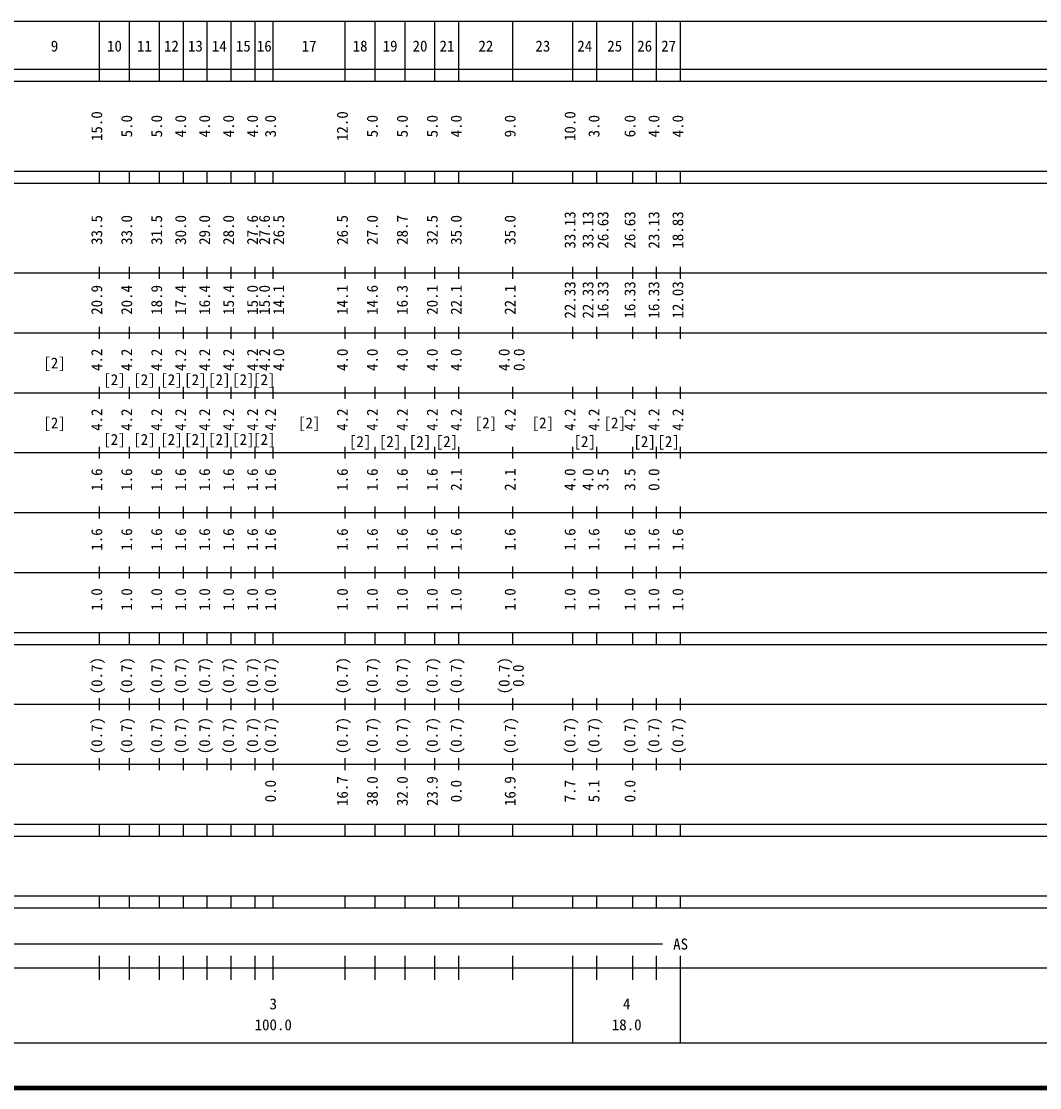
# Model space of a CAD drawing. Units: millimetres on the paper, enlarged 1000 times. Extents: x 40000 to 680000, y 20000 to 380000.
# Drawn here: x 275952 to 445934, y 20000 to 198000 of the extents above; entities that cross this region are included whole.
import ezdxf
from ezdxf.enums import TextEntityAlignment as Align

# ---------------------------------------------------------------- set-up
doc = ezdxf.new("R2010")
doc.units = ezdxf.units.MM
doc.header["$LTSCALE"] = 1000
doc.layers.add('M-TTL', color=2, linetype='Continuous', lineweight=140)
doc.layers.add('M-TTL-BAND', color=7, linetype='Continuous', lineweight=25)
doc.styles.add('ＭＳ ゴシック', font='')
doc.styles.get('ＭＳ ゴシック').set_extended_font_data('MS Gothic')

msp = doc.modelspace()

# ---------------------------------------------------------------- linework, layer by layer
at = {"layer": 'M-TTL'}
msp.add_line((40000, 20000), (680000, 20000), dxfattribs=at)
at = {"layer": 'M-TTL-BAND'}
for p, q in [((68000, 198000), (579000, 198000)), ((289000, 188000), (289000, 198000)), ((294000, 188000), (294000, 198000)), ((299000, 188000), (299000, 198000)), ((303000, 188000), (303000, 198000)), ((307000, 188000), (307000, 198000)), ((311000, 188000), (311000, 198000)), ((315000, 188000), (315000, 198000)), ((318000, 188000), (318000, 198000)), ((330000, 188000), (330000, 198000)), ((335000, 188000), (335000, 198000)), ((340000, 188000), (340000, 198000)), ((345000, 188000), (345000, 198000)), ((349000, 188000), (349000, 198000)), ((358000, 188000), (358000, 198000)), ((368000, 188000), (368000, 198000)), ((372000, 188000), (372000, 198000)), ((378000, 188000), (378000, 198000)), ((382000, 188000), (382000, 198000)), ((386000, 188000), (386000, 198000)), ((40000, 190000), (579000, 190000)), ((40000, 188000), (579000, 188000)), ((40000, 173000), (579000, 173000)), ((289000, 171000), (289000, 173000)), ((294000, 171000), (294000, 173000)), ((299000, 171000), (299000, 173000)), ((303000, 171000), (303000, 173000)), ((307000, 171000), (307000, 173000)), ((311000, 171000), (311000, 173000)), ((315000, 171000), (315000, 173000)), ((318000, 171000), (318000, 173000)), ((330000, 171000), (330000, 173000)), ((335000, 171000), (335000, 173000)), ((340000, 171000), (340000, 173000)), ((345000, 171000), (345000, 173000)), ((349000, 171000), (349000, 173000)), ((358000, 171000), (358000, 173000)), ((368000, 171000), (368000, 173000)), ((372000, 171000), (372000, 173000)), ((378000, 171000), (378000, 173000)), ((382000, 171000), (382000, 173000)), ((386000, 171000), (386000, 173000)), ((40000, 171000), (579000, 171000)), ((289000, 155000), (289000, 157000)), ((294000, 155000), (294000, 157000)), ((299000, 155000), (299000, 157000)), ((303000, 155000), (303000, 157000)), ((307000, 155000), (307000, 157000)), ((311000, 155000), (311000, 157000)), ((315000, 155000), (315000, 157000)), ((318000, 155000), (318000, 157000)), ((330000, 155000), (330000, 157000)), ((335000, 155000), (335000, 157000)), ((340000, 155000), (340000, 157000)), ((345000, 155000), (345000, 157000)), ((349000, 155000), (349000, 157000)), ((358000, 155000), (358000, 157000)), ((368000, 155000), (368000, 157000)), ((372000, 155000), (372000, 157000)), ((378000, 155000), (378000, 157000)), ((382000, 155000), (382000, 157000)), ((386000, 155000), (386000, 157000)), ((40000, 156000), (579000, 156000)), ((46000, 146000), (579000, 146000)), ((289000, 145000), (289000, 147000)), ((294000, 145000), (294000, 147000)), ((299000, 145000), (299000, 147000)), ((303000, 145000), (303000, 147000)), ((307000, 145000), (307000, 147000)), ((311000, 145000), (311000, 147000)), ((315000, 145000), (315000, 147000)), ((318000, 145000), (318000, 147000)), ((330000, 145000), (330000, 147000)), ((335000, 145000), (335000, 147000)), ((340000, 145000), (340000, 147000)), ((345000, 145000), (345000, 147000)), ((349000, 145000), (349000, 147000)), ((358000, 145000), (358000, 147000)), ((368000, 145000), (368000, 147000)), ((372000, 145000), (372000, 147000)), ((378000, 145000), (378000, 147000)), ((382000, 145000), (382000, 147000)), ((386000, 145000), (386000, 147000)), ((52000, 136000), (579000, 136000)), ((289000, 135000), (289000, 137000)), ((294000, 135000), (294000, 137000)), ((299000, 135000), (299000, 137000)), ((303000, 135000), (303000, 137000)), ((307000, 135000), (307000, 137000)), ((311000, 135000), (311000, 137000)), ((315000, 135000), (315000, 137000)), ((318000, 135000), (318000, 137000)), ((330000, 135000), (330000, 137000)), ((335000, 135000), (335000, 137000)), ((340000, 135000), (340000, 137000)), ((345000, 135000), (345000, 137000)), ((349000, 135000), (349000, 137000)), ((358000, 135000), (358000, 137000)), ((368000, 135000), (368000, 137000)), ((372000, 135000), (372000, 137000)), ((378000, 135000), (378000, 137000)), ((382000, 135000), (382000, 137000)), ((386000, 135000), (386000, 137000)), ((289000, 125000), (289000, 127000)), ((294000, 125000), (294000, 127000)), ((299000, 125000), (299000, 127000)), ((303000, 125000), (303000, 127000)), ((307000, 125000), (307000, 127000)), ((311000, 125000), (311000, 127000)), ((315000, 125000), (315000, 127000)), ((318000, 125000), (318000, 127000)), ((330000, 125000), (330000, 127000)), ((335000, 125000), (335000, 127000)), ((340000, 125000), (340000, 127000)), ((345000, 125000), (345000, 127000)), ((349000, 125000), (349000, 127000)), ((358000, 125000), (358000, 127000)), ((368000, 125000), (368000, 127000)), ((372000, 125000), (372000, 127000)), ((378000, 125000), (378000, 127000)), ((382000, 125000), (382000, 127000)), ((386000, 125000), (386000, 127000)), ((46000, 126000), (579000, 126000)), ((52000, 116000), (579000, 116000)), ((289000, 115000), (289000, 117000)), ((294000, 115000), (294000, 117000)), ((299000, 115000), (299000, 117000)), ((303000, 115000), (303000, 117000)), ((307000, 115000), (307000, 117000)), ((311000, 115000), (311000, 117000)), ((315000, 115000), (315000, 117000)), ((318000, 115000), (318000, 117000)), ((330000, 115000), (330000, 117000)), ((335000, 115000), (335000, 117000)), ((340000, 115000), (340000, 117000)), ((345000, 115000), (345000, 117000)), ((349000, 115000), (349000, 117000)), ((358000, 115000), (358000, 117000)), ((368000, 115000), (368000, 117000)), ((372000, 115000), (372000, 117000)), ((378000, 115000), (378000, 117000)), ((382000, 115000), (382000, 117000)), ((386000, 115000), (386000, 117000)), ((289000, 105000), (289000, 107000)), ((294000, 105000), (294000, 107000)), ((299000, 105000), (299000, 107000)), ((303000, 105000), (303000, 107000)), ((307000, 105000), (307000, 107000)), ((311000, 105000), (311000, 107000)), ((315000, 105000), (315000, 107000)), ((318000, 105000), (318000, 107000)), ((330000, 105000), (330000, 107000)), ((335000, 105000), (335000, 107000)), ((340000, 105000), (340000, 107000)), ((345000, 105000), (345000, 107000)), ((349000, 105000), (349000, 107000)), ((358000, 105000), (358000, 107000)), ((368000, 105000), (368000, 107000)), ((372000, 105000), (372000, 107000)), ((378000, 105000), (378000, 107000)), ((382000, 105000), (382000, 107000)), ((386000, 105000), (386000, 107000)), ((46000, 106000), (579000, 106000)), ((40000, 96000), (579000, 96000)), ((289000, 94000), (289000, 96000)), ((294000, 94000), (294000, 96000)), ((299000, 94000), (299000, 96000)), ((303000, 94000), (303000, 96000)), ((307000, 94000), (307000, 96000)), ((311000, 94000), (311000, 96000)), ((315000, 94000), (315000, 96000)), ((318000, 94000), (318000, 96000)), ((330000, 94000), (330000, 96000)), ((335000, 94000), (335000, 96000)), ((340000, 94000), (340000, 96000)), ((345000, 94000), (345000, 96000)), ((349000, 94000), (349000, 96000)), ((358000, 94000), (358000, 96000)), ((368000, 94000), (368000, 96000)), ((372000, 94000), (372000, 96000)), ((378000, 94000), (378000, 96000)), ((382000, 94000), (382000, 96000)), ((386000, 94000), (386000, 96000)), ((40000, 94000), (579000, 94000)), ((49000, 84000), (579000, 84000)), ((289000, 83000), (289000, 85000)), ((294000, 83000), (294000, 85000)), ((299000, 83000), (299000, 85000)), ((303000, 83000), (303000, 85000)), ((307000, 83000), (307000, 85000)), ((311000, 83000), (311000, 85000)), ((315000, 83000), (315000, 85000)), ((318000, 83000), (318000, 85000)), ((330000, 83000), (330000, 85000)), ((335000, 83000), (335000, 85000)), ((340000, 83000), (340000, 85000)), ((345000, 83000), (345000, 85000)), ((349000, 83000), (349000, 85000)), ((358000, 83000), (358000, 85000)), ((368000, 83000), (368000, 85000)), ((372000, 83000), (372000, 85000)), ((378000, 83000), (378000, 85000)), ((382000, 83000), (382000, 85000)), ((386000, 83000), (386000, 85000)), ((289000, 73000), (289000, 75000)), ((294000, 73000), (294000, 75000)), ((299000, 73000), (299000, 75000)), ((303000, 73000), (303000, 75000)), ((307000, 73000), (307000, 75000)), ((311000, 73000), (311000, 75000)), ((315000, 73000), (315000, 75000)), ((318000, 73000), (318000, 75000)), ((330000, 73000), (330000, 75000)), ((335000, 73000), (335000, 75000)), ((340000, 73000), (340000, 75000)), ((345000, 73000), (345000, 75000)), ((349000, 73000), (349000, 75000)), ((358000, 73000), (358000, 75000)), ((368000, 73000), (368000, 75000)), ((372000, 73000), (372000, 75000)), ((378000, 73000), (378000, 75000)), ((382000, 73000), (382000, 75000)), ((386000, 73000), (386000, 75000)), ((40000, 74000), (579000, 74000)), ((40000, 64000), (579000, 64000)), ((289000, 62000), (289000, 64000)), ((294000, 62000), (294000, 64000)), ((299000, 62000), (299000, 64000)), ((303000, 62000), (303000, 64000)), ((307000, 62000), (307000, 64000)), ((311000, 62000), (311000, 64000)), ((315000, 62000), (315000, 64000)), ((318000, 62000), (318000, 64000)), ((330000, 62000), (330000, 64000)), ((335000, 62000), (335000, 64000)), ((340000, 62000), (340000, 64000)), ((345000, 62000), (345000, 64000)), ((349000, 62000), (349000, 64000)), ((358000, 62000), (358000, 64000)), ((368000, 62000), (368000, 64000)), ((372000, 62000), (372000, 64000)), ((378000, 62000), (378000, 64000)), ((382000, 62000), (382000, 64000)), ((386000, 62000), (386000, 64000)), ((40000, 62000), (579000, 62000)), ((40000, 52000), (579000, 52000)), ((289000, 50000), (289000, 52000)), ((294000, 50000), (294000, 52000)), ((299000, 50000), (299000, 52000)), ((303000, 50000), (303000, 52000)), ((307000, 50000), (307000, 52000)), ((311000, 50000), (311000, 52000)), ((315000, 50000), (315000, 52000)), ((318000, 50000), (318000, 52000)), ((330000, 50000), (330000, 52000)), ((335000, 50000), (335000, 52000)), ((340000, 50000), (340000, 52000)), ((345000, 50000), (345000, 52000)), ((349000, 50000), (349000, 52000)), ((358000, 50000), (358000, 52000)), ((368000, 50000), (368000, 52000)), ((372000, 50000), (372000, 52000)), ((378000, 50000), (378000, 52000)), ((382000, 50000), (382000, 52000)), ((386000, 50000), (386000, 52000)), ((40000, 50000), (579000, 50000)), ((71000, 44000), (383000, 44000)), ((289000, 38000), (289000, 42000)), ((294000, 38000), (294000, 42000)), ((299000, 38000), (299000, 42000)), ((303000, 38000), (303000, 42000)), ((307000, 38000), (307000, 42000)), ((311000, 38000), (311000, 42000)), ((315000, 38000), (315000, 42000)), ((318000, 38000), (318000, 42000)), ((330000, 38000), (330000, 42000)), ((335000, 38000), (335000, 42000)), ((340000, 38000), (340000, 42000)), ((345000, 38000), (345000, 42000)), ((349000, 38000), (349000, 42000)), ((358000, 38000), (358000, 42000)), ((368000, 27500), (368000, 42000)), ((372000, 38000), (372000, 42000)), ((378000, 38000), (378000, 42000)), ((382000, 38000), (382000, 42000)), ((386000, 27500), (386000, 42000)), ((40000, 40000), (579000, 40000)), ((68000, 27500), (579000, 27500))]:
    msp.add_line(p, q, dxfattribs=at)

# ---------------------------------------------------------------- texts
at = {"layer": 'M-TTL-BAND', "style": 'ＭＳ ゴシック'}
for s, p in [('9', (281500, 192405)), ('10', (291500, 192405)), ('11', (296500, 192405)), ('12', (301000, 192405)), ('13', (305000, 192405)), ('14', (309000, 192405)), ('15', (313000, 192405)), ('16', (316500, 192405)), ('17', (324000, 192405)), ('18', (332500, 192405)), ('19', (337500, 192405)), ('20', (342500, 192405)), ('21', (347000, 192405)), ('22', (353500, 192405)), ('23', (363000, 192405)), ('24', (370000, 192405)), ('25', (375000, 192405)), ('26', (380000, 192405)), ('27', (384000, 192405)), ('[2]', (281500, 139500)), ('[2]', (291500, 136717)), ('[2]', (296500, 136717)), ('[2]', (301000, 136717)), ('[2]', (305000, 136717)), ('[2]', (309000, 136717)), ('[2]', (313000, 136717)), ('[2]', (316500, 136717)), ('[2]', (281500, 129500)), ('[2]', (324000, 129500)), ('[2]', (353500, 129500)), ('[2]', (363000, 129500)), ('[2]', (375000, 129500)), ('[2]', (291500, 126747)), ('[2]', (296500, 126747)), ('[2]', (301000, 126747)), ('[2]', (305000, 126747)), ('[2]', (309000, 126747)), ('[2]', (313000, 126747)), ('[2]', (316500, 126747)), ('[2]', (332500, 126397)), ('[2]', (337500, 126397)), ('[2]', (342500, 126397)), ('[2]', (347000, 126397)), ('[2]', (370000, 126397)), ('[2]', (380000, 126397)), ('[2]', (384000, 126397)), ('AS', (386000, 42500)), ('3', (318000, 32523)), ('4', (377000, 32523)), ('100.0', (318000, 29033)), ('18.0', (377000, 29033))]:
    msp.add_text(s, height=1833, dxfattribs=at).set_placement(p, align=Align.BOTTOM_CENTER)
for s, p in [('15.0', (290000, 180500)), ('5.0', (295000, 180500)), ('5.0', (300000, 180500)), ('4.0', (304000, 180500)), ('4.0', (308000, 180500)), ('4.0', (312000, 180500)), ('4.0', (316000, 180500)), ('3.0', (319000, 180500)), ('12.0', (331000, 180500)), ('5.0', (336000, 180500)), ('5.0', (341000, 180500)), ('5.0', (346000, 180500)), ('4.0', (350000, 180500)), ('9.0', (359000, 180500)), ('10.0', (369000, 180500)), ('3.0', (373000, 180500)), ('6.0', (379000, 180500)), ('4.0', (383000, 180500)), ('4.0', (387000, 180500)), ('27.6', (316000, 163174)), ('27.6', (318000, 163174)), ('33.13', (369000, 163174)), ('33.13', (372000, 163174)), ('26.63', (374500, 163174)), ('26.63', (379000, 163174)), ('23.13', (383000, 163174)), ('18.83', (387000, 163174)), ('33.5', (290000, 163174)), ('33.0', (295000, 163174)), ('31.5', (300000, 163174)), ('30.0', (304000, 163174)), ('29.0', (308000, 163174)), ('28.0', (312000, 163174)), ('26.5', (320370, 163174)), ('26.5', (331000, 163174)), ('27.0', (336000, 163174)), ('28.7', (341000, 163174)), ('32.5', (346000, 163174)), ('35.0', (350000, 163174)), ('35.0', (359000, 163174)), ('20.9', (290000, 151500)), ('20.4', (295000, 151500)), ('18.9', (300000, 151500)), ('17.4', (304000, 151500)), ('16.4', (308000, 151500)), ('15.4', (312000, 151500)), ('15.0', (316000, 151500)), ('15.0', (318000, 151500)), ('14.1', (320370, 151500)), ('14.1', (331000, 151500)), ('14.6', (336000, 151500)), ('16.3', (341000, 151500)), ('20.1', (346000, 151500)), ('22.1', (350000, 151500)), ('22.1', (359000, 151500)), ('22.33', (369000, 151500)), ('22.33', (372000, 151500)), ('16.33', (374500, 151500)), ('16.33', (379000, 151500)), ('16.33', (383000, 151500)), ('12.03', (387000, 151500)), ('4.2', (290000, 141500)), ('4.2', (295000, 141500)), ('4.2', (300000, 141500)), ('4.2', (304000, 141500)), ('4.2', (308000, 141500)), ('4.2', (312000, 141500)), ('4.2', (316000, 141500)), ('4.2', (318000, 141500)), ('4.0', (320370, 141500)), ('4.0', (331000, 141500)), ('4.0', (336000, 141500)), ('4.0', (341000, 141500)), ('4.0', (346000, 141500)), ('4.0', (350000, 141500)), ('4.0', (358000, 141500)), ('0.0', (360500, 141500)), ('4.2', (290000, 131500)), ('4.2', (295000, 131500)), ('4.2', (300000, 131500)), ('4.2', (304000, 131500)), ('4.2', (308000, 131500)), ('4.2', (312000, 131500)), ('4.2', (316000, 131500)), ('4.2', (319000, 131500)), ('4.2', (331000, 131500)), ('4.2', (336000, 131500)), ('4.2', (341000, 131500)), ('4.2', (346000, 131500)), ('4.2', (350000, 131500)), ('4.2', (359000, 131500)), ('4.2', (369000, 131500)), ('4.2', (373000, 131500)), ('4.2', (379000, 131500)), ('4.2', (383000, 131500)), ('4.2', (387000, 131500)), ('1.6', (290000, 121500)), ('1.6', (295000, 121500)), ('1.6', (300000, 121500)), ('1.6', (304000, 121500)), ('1.6', (308000, 121500)), ('1.6', (312000, 121500)), ('1.6', (316000, 121500)), ('1.6', (319000, 121500)), ('1.6', (331000, 121500)), ('1.6', (336000, 121500)), ('1.6', (341000, 121500)), ('1.6', (346000, 121500)), ('2.1', (350000, 121500)), ('2.1', (359000, 121500)), ('4.0', (369000, 121500)), ('4.0', (372000, 121500)), ('3.5', (374500, 121500)), ('3.5', (379000, 121500)), ('0.0', (383000, 121500)), ('1.6', (290000, 111500)), ('1.6', (295000, 111500)), ('1.6', (300000, 111500)), ('1.6', (304000, 111500)), ('1.6', (308000, 111500)), ('1.6', (312000, 111500)), ('1.6', (316000, 111500)), ('1.6', (319000, 111500)), ('1.6', (331000, 111500)), ('1.6', (336000, 111500)), ('1.6', (341000, 111500)), ('1.6', (346000, 111500)), ('1.6', (350000, 111500)), ('1.6', (359000, 111500)), ('1.6', (369000, 111500)), ('1.6', (373000, 111500)), ('1.6', (379000, 111500)), ('1.6', (383000, 111500)), ('1.6', (387000, 111500)), ('1.0', (290000, 101500)), ('1.0', (295000, 101500)), ('1.0', (300000, 101500)), ('1.0', (304000, 101500)), ('1.0', (308000, 101500)), ('1.0', (312000, 101500)), ('1.0', (316000, 101500)), ('1.0', (319000, 101500)), ('1.0', (331000, 101500)), ('1.0', (336000, 101500)), ('1.0', (341000, 101500)), ('1.0', (346000, 101500)), ('1.0', (350000, 101500)), ('1.0', (359000, 101500)), ('1.0', (369000, 101500)), ('1.0', (373000, 101500)), ('1.0', (379000, 101500)), ('1.0', (383000, 101500)), ('1.0', (387000, 101500)), ('(0.7)', (290000, 88764)), ('(0.7)', (295000, 88764)), ('(0.7)', (300000, 88764)), ('(0.7)', (304000, 88764)), ('(0.7)', (308000, 88764)), ('(0.7)', (312000, 88764)), ('(0.7)', (316000, 88764)), ('(0.7)', (319000, 88764)), ('(0.7)', (331000, 88764)), ('(0.7)', (336000, 88764)), ('(0.7)', (341000, 88764)), ('(0.7)', (346000, 88764)), ('(0.7)', (350000, 88764)), ('(0.7)', (358000, 88764)), ('0.0', (360370, 88764)), ('(0.7)', (290000, 78764)), ('(0.7)', (295000, 78764)), ('(0.7)', (300000, 78764)), ('(0.7)', (304000, 78764)), ('(0.7)', (308000, 78764)), ('(0.7)', (312000, 78764)), ('(0.7)', (316000, 78764)), ('(0.7)', (319000, 78764)), ('(0.7)', (331000, 78764)), ('(0.7)', (336000, 78764)), ('(0.7)', (341000, 78764)), ('(0.7)', (346000, 78764)), ('(0.7)', (350000, 78764)), ('(0.7)', (359000, 78764)), ('(0.7)', (369000, 78764)), ('(0.7)', (373000, 78764)), ('(0.7)', (379000, 78764)), ('(0.7)', (383000, 78764)), ('(0.7)', (387000, 78764)), ('0.0', (319000, 69500)), ('16.7', (331000, 69500)), ('38.0', (336000, 69500)), ('32.0', (341000, 69500)), ('23.9', (346000, 69500)), ('0.0', (350000, 69500)), ('16.9', (359000, 69500)), ('7.7', (369000, 69500)), ('5.1', (373000, 69500)), ('0.0', (379000, 69500))]:
    msp.add_text(s, height=1833, rotation=90, dxfattribs=at).set_placement(p, align=Align.BOTTOM_CENTER)

doc.saveas('drawing.dxf')
